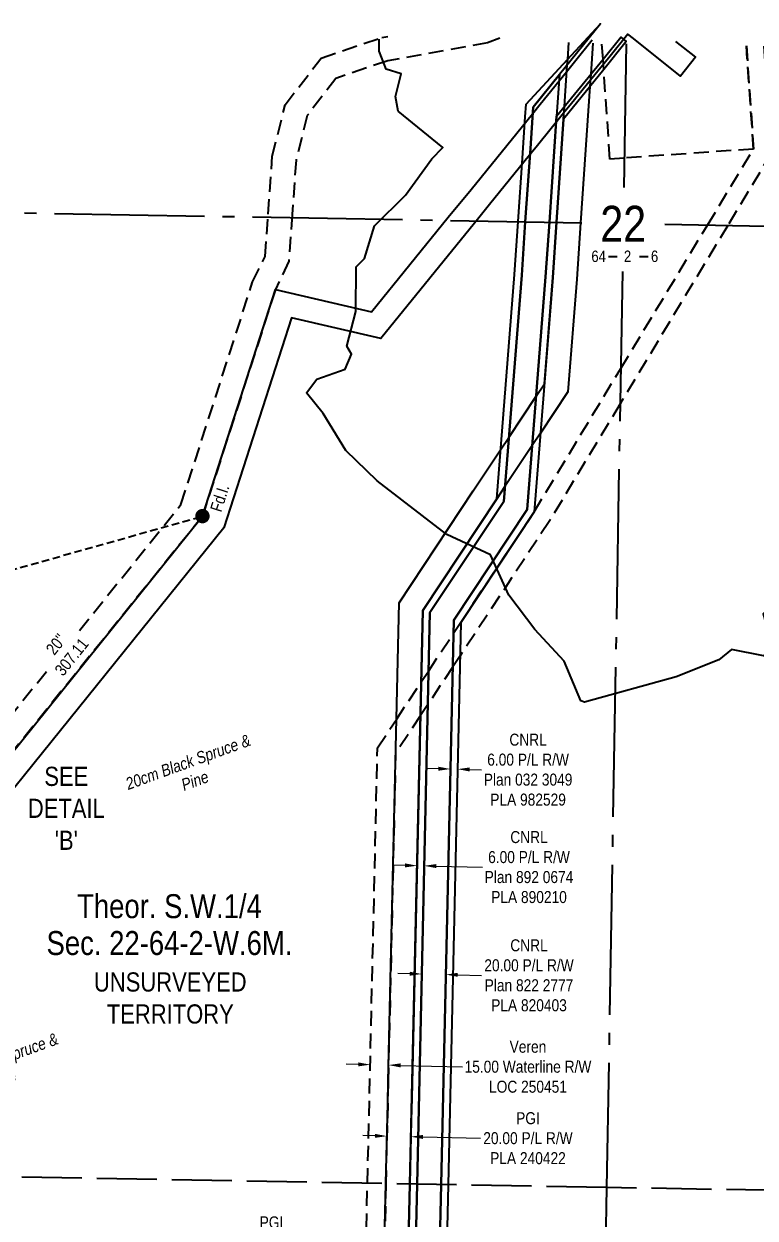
# Model space of a CAD drawing. Extents: x 418366 to 422431, y 6042110 to 6047162.
# Drawn here: x 420966 to 421575, y 6044835 to 6045831 of the extents above; entities that cross this region are included whole.
import ezdxf
from ezdxf.enums import TextEntityAlignment as Align

# ---------------------------------------------------------------- set-up
doc = ezdxf.new("R2010")
doc.units = 0
doc.header["$LTSCALE"] = 5
doc.header["$PDSIZE"] = 0.5
for name, pattern in [('foc-ACCESSROAD', [3.75, 2.5, -1.25]), ('foc-QUARTERLINE', [33, 25, -3, 2, -3]), ('foc-TIELINE', [1.875, 1.25, -0.625]), ('foc-UNSURVEYED', [12.5, 10, -2.5])]:
    doc.linetypes.add(name, pattern=pattern)
doc.layers.get('Defpoints').update_dxf_attribs({"color": 9})
for name, color, linetype in [('10', 1, 'Continuous'), ('9', 3, 'Continuous'), ('C-AR', 13, 'foc-ACCESSROAD'), ('C-RW', 13, 'Continuous'), ('C-SYMBOL', 7, 'Continuous'), ('C-WS', 13, 'foc-ACCESSROAD'), ('DETAIL-T', 7, 'Continuous'), ('F-AR', 190, 'foc-ACCESSROAD'), ('F-RW', 190, 'Continuous'), ('L-BD1', 253, 'Continuous'), ('L-MON', 1, 'Continuous'), ('L-MON-T', 1, 'Continuous'), ('L-QSEC', 8, 'foc-QUARTERLINE'), ('L-SECLBL', 7, 'Continuous'), ('L-TIE', 7, 'foc-TIELINE'), ('L-UNS-T', 3, 'Continuous'), ('L-USEC', 7, 'foc-UNSURVEYED'), ('T-BUSH-T', 110, 'Continuous'), ('T-CREEK', 160, 'Continuous')]:
    doc.layers.add(name, color=color, linetype=linetype)
doc.layers.add('C-RW-T', color=13, linetype='Continuous', lineweight=9)
doc.layers.add('F-RW-T', color=190, linetype='Continuous', lineweight=9)
doc.styles.add('175L', font='ARIALN.TTF', dxfattribs={"height": 20})
doc.styles.add('80CG', font='ARIALN.TTF', dxfattribs={"height": 10})
doc.styles.add('80L', font='ARIALN.TTF', dxfattribs={"height": 10})
doc.styles.add('80LS', font='ARIALNI.TTF', dxfattribs={"height": 10})
doc.styles.add('foc-LtypeFont', font='ARIALN.TTF', dxfattribs={"height": 7.35})
doc.styles.add('SIMPLEX', font='ARIALN.TTF')
doc.styles.get("Standard").update_dxf_attribs({"font": 'ARIALN.TTF'})
doc.linetypes.add('foc-TOPO-flowdirection-NOLINE', pattern='A,0,[">",foc-LtypeFont,S=0.3,R=0,X=0,Y=-0.945],-20,[">",foc-LtypeFont,S=0.3,R=0,X=0,Y=-0.945],0', length=20)
doc.dimstyles.new('Compass 5 000', dxfattribs={"dimscale": 5, "dimtxt": 9, "dimasz": 2, "dimexe": 0.2, "dimexo": 0.0625, "dimgap": 0.5, "dimtad": 0, "dimtih": 1, "dimtoh": 1, "dimzin": 0, "dimdsep": 46, "dimtxsty": '80CG', "dimcen": 0.1, "dimse1": 1, "dimse2": 1, "dimclrd": 256, "dimclrt": 256, "dimaunit": 1, "dimadec": 4, "dimazin": 0, "dimtfac": 0.06, "dimtofl": 0, "dimtmove": 0, "dimatfit": 1, "dimfxl": 0.2, "dimtolj": 1, "dimtzin": 0, "dimlwd": -1, "dimarcsym": 0})

# ---------------------------------------------------------------- blocks, each defined once
blk = doc.blocks.new('L-SECLBL')
at = {"layer": '9', "color": 7}
for p, q in [((-5.08, -27.83), (-12.29, -27.83)), ((20.7, -27.83), (13.5, -27.83))]:
    blk.add_line(p, q, dxfattribs=at)
at = {"layer": '10', "color": 2, "style": 'SIMPLEX'}
blk.add_attdef('SEC', text='', height=30, dxfattribs=at).set_placement((0, 0), align=Align.MIDDLE)
at = {"layer": '10', "color": 5, "style": '80L'}
blk.add_attdef('TWP', text='', height=9.5, dxfattribs=at).set_placement((-14.43, -27.37), align=Align.MIDDLE_RIGHT)
blk.add_attdef('RGE', text='', height=9.5, dxfattribs=at).set_placement((3.62, -27.37), align=Align.MIDDLE_CENTER)
blk.add_attdef('MER', text='', height=9.5, dxfattribs=at).set_placement((23.17, -27.37), align=Align.MIDDLE_LEFT)
blk = doc.blocks.new('*D371')
at = {"layer": 'Defpoints', "color": 0, "transparency": 16777216}
for p in [(421254.63, 6044963.11), (421254.24, 6044946.5), (421269.53, 6044946.15)]:
    blk.add_point(p, dxfattribs=at)
at = {"layer": 'F-RW-T', "transparency": 16777216}
for p, q in [((421244.63, 6044963.34), (421234.63, 6044963.58)), ((421279.92, 6044962.53), (421331.46, 6044961.34))]:
    blk.add_line(p, q, dxfattribs=at)
for points in [[(421244.67, 6044965.01), (421244.59, 6044961.68), (421254.63, 6044963.11)], [(421279.95, 6044964.2), (421279.88, 6044960.86), (421269.92, 6044962.76)]]:
    blk.add_solid(points, dxfattribs=at)
at = {"layer": 'F-RW-T', "transparency": 16777216, "insert": (421386.14, 6044961.34), "char_height": 10, "attachment_point": 5, "style": '80CG'}
blk.add_mtext('\\A1;Veren\\P15.00 Waterline R/W\\PLOC 250451', dxfattribs=at)
blk = doc.blocks.new('*D378')
at = {"layer": 'Defpoints', "color": 0, "transparency": 16777216}
for p in [(421266.78, 6044824.6), (421286.77, 6044824.15), (421266.53, 6044813.6)]:
    blk.add_point(p, dxfattribs=at)
at = {"layer": 'F-RW-T', "transparency": 16777216}
for p, q in [((421256.53, 6044813.82), (421211.85, 6044814.83)), ((421296.52, 6044812.92), (421306.52, 6044812.7))]:
    blk.add_line(p, q, dxfattribs=at)
for points in [[(421256.57, 6044815.49), (421256.5, 6044812.16), (421266.53, 6044813.6)], [(421296.56, 6044814.59), (421296.48, 6044811.25), (421286.52, 6044813.15)]]:
    blk.add_solid(points, dxfattribs=at)
at = {"layer": 'F-RW-T', "transparency": 16777216, "insert": (421172.31, 6044814.83), "char_height": 10, "attachment_point": 5, "style": '80CG'}
blk.add_mtext('\\A1;PGI\\P20.00 P/L R/W^JPLA 240422', dxfattribs=at)
blk = doc.blocks.new('*D379')
at = {"layer": 'Defpoints', "color": 0, "transparency": 16777216}
for p in [(421277.17, 6045283.18), (421297.16, 6045282.73), (421268.56, 6044903.51)]:
    blk.add_point(p, dxfattribs=at)
at = {"layer": 'F-RW-T', "transparency": 16777216}
for p, q in [((421258.57, 6044903.73), (421248.57, 6044903.96)), ((421298.55, 6044902.83), (421346.6, 6044901.74))]:
    blk.add_line(p, q, dxfattribs=at)
for points in [[(421258.6, 6044905.4), (421258.53, 6044902.07), (421268.56, 6044903.51)], [(421298.59, 6044904.49), (421298.52, 6044901.16), (421288.56, 6044903.05)]]:
    blk.add_solid(points, dxfattribs=at)
at = {"layer": 'F-RW-T', "transparency": 16777216, "insert": (421386.14, 6044901.74), "char_height": 10, "attachment_point": 5, "style": '80CG'}
blk.add_mtext('\\A1;PGI\\P20.00 P/L R/W^JPLA 240422', dxfattribs=at)
blk = doc.blocks.new('*D383')
at = {"layer": 'C-RW-T', "transparency": 16777216}
for p, q in [((421287.63, 6045038.94), (421277.64, 6045039.17)), ((421327.62, 6045038.03), (421347.48, 6045037.58))]:
    blk.add_line(p, q, dxfattribs=at)
for points in [[(421287.67, 6045040.61), (421287.6, 6045037.27), (421297.63, 6045038.71)], [(421327.65, 6045039.7), (421327.58, 6045036.37), (421317.62, 6045038.26)]]:
    blk.add_solid(points, dxfattribs=at)
at = {"layer": 'Defpoints', "color": 0, "transparency": 16777216}
for p in [(421297.88, 6045049.82), (421317.87, 6045049.36), (421297.63, 6045038.71)]:
    blk.add_point(p, dxfattribs=at)
at = {"layer": 'C-RW-T', "transparency": 16777216, "insert": (421387.01, 6045037.58), "char_height": 10, "attachment_point": 5, "style": '80CG'}
blk.add_mtext('\\A1;CNRL\\P20.00 P/L R/W\\PPlan 822 2777\\PPLA 820403', dxfattribs=at)
blk = doc.blocks.new('*D385')
at = {"layer": 'C-RW-T', "transparency": 16777216}
for p, q in [((421283.68, 6045129.31), (421273.69, 6045129.54)), ((421309.68, 6045128.72), (421348.29, 6045127.85))]:
    blk.add_line(p, q, dxfattribs=at)
for points in [[(421283.72, 6045130.98), (421283.65, 6045127.64), (421293.68, 6045129.08)], [(421309.71, 6045130.39), (421309.64, 6045127.06), (421299.68, 6045128.95)]]:
    blk.add_solid(points, dxfattribs=at)
at = {"layer": 'Defpoints', "color": 0, "transparency": 16777216}
for p in [(421294.22, 6045152.91), (421300.22, 6045152.78), (421293.68, 6045129.08)]:
    blk.add_point(p, dxfattribs=at)
at = {"layer": 'C-RW-T', "transparency": 16777216, "insert": (421387.01, 6045127.85), "char_height": 10, "attachment_point": 5, "style": '80CG'}
blk.add_mtext('\\A1;CNRL\\P6.00 P/L R/W\\PPlan 892 0674\\PPLA 890210', dxfattribs=at)
blk = doc.blocks.new('*D387')
at = {"layer": 'C-RW-T', "transparency": 16777216}
for p, q in [((421311.51, 6045209.93), (421301.51, 6045210.15)), ((421337.5, 6045209.34), (421347.5, 6045209.11))]:
    blk.add_line(p, q, dxfattribs=at)
for points in [[(421311.55, 6045211.59), (421311.47, 6045208.26), (421321.51, 6045209.7)], [(421337.54, 6045211), (421337.46, 6045207.67), (421327.5, 6045209.56)]]:
    blk.add_solid(points, dxfattribs=at)
at = {"layer": 'Defpoints', "color": 0, "transparency": 16777216}
for p in [(421321.46, 6045207.62), (421327.45, 6045207.49), (421327.5, 6045209.56)]:
    blk.add_point(p, dxfattribs=at)
at = {"layer": 'C-RW-T', "transparency": 16777216, "insert": (421386.24, 6045209.11), "char_height": 10, "attachment_point": 5, "style": '80CG'}
blk.add_mtext('\\A1;CNRL\\P6.00 P/L R/W\\PPlan 032 3049\\PPLA 982529', dxfattribs=at)
blk = doc.blocks.new('fdia')
at = {"color": 255, "const_width": 1}
blk.add_lwpolyline([(-0.5, 0, 1), (0.5, 0, 1)], format="xyb", close=True, dxfattribs=at)
blk = doc.blocks.new('Fdiaa')
blk.add_blockref('fdia', (0, 0))
blk = doc.blocks.new('fdib')
at = {"color": 1, "const_width": 1.6}
blk.add_lwpolyline([(-0.4, 0, 1), (0.4, 0, 1)], format="xyb", close=True, dxfattribs=at)
at = {"color": 1}
blk.add_circle((0, 0), 0.8, dxfattribs=at)
blk = doc.blocks.new('Fdibb')
blk.add_blockref('fdib', (0, 0))
blk = doc.blocks.new('fdicc')
for name in ['Fdibb', 'Fdiaa']:
    blk.add_blockref(name, (0, 0))
blk = doc.blocks.new('FDI')
blk.add_blockref('fdicc', (0, 0))

msp = doc.modelspace()

# ---------------------------------------------------------------- linework, layer by layer
at = {"layer": 'C-AR'}
for points in [[(420254.533, 6044390.232), (420795.625, 6045056.534), (420889.369, 6045172.775), (420909.638, 6045197.88), (420916.182, 6045206.027), (420917.825, 6045208.044), (420919.32, 6045209.899), (420941.553, 6045237.5), (421096.885, 6045430.264), (421156.599, 6045615.875), (421167.006, 6045637.182), (421169.527, 6045672.476), (421172.975, 6045720.729), (421183.689, 6045763.6), (421213.81, 6045802.641), (421264.257, 6045819.836), (421269.31, 6045820.748)], [(421362.766, 6045819.089), (421352.469, 6045815.431), (421269.287, 6045800.422), (421225.963, 6045785.654), (421202.076, 6045754.694), (421192.799, 6045717.569), (421189.552, 6045672.121), (421186.764, 6045633.115), (421175.618, 6045609.746), (421114.79, 6045420.545), (420931.833, 6045193.555), (420922.165, 6045181.596), (420811.165, 6045043.958), (420673.488, 6044874.422), (420663, 6044861.507), (420632.157, 6044823.528)]]:
    msp.add_lwpolyline(points, dxfattribs=at)
at = {"layer": 'C-RW'}
for points in [[(421292.314, 6044804.167), (421288.414, 6044621.963), (421282.601, 6044630.644), (421286.318, 6044804.295), (421287.662, 6044863.552), (421298.508, 6045341.993), (421360.102, 6045434.886), (421374.909, 6045621.987), (421377.935, 6045666.199), (421381.551, 6045719.036), (421383.926, 6045753.7), (421384.635, 6045764.055), (421446.667, 6045831.139), (421412.379, 6045788.786), (421390.492, 6045761.796), (421388.117, 6045727.131), (421383.94, 6045666.093), (421380.891, 6045621.546), (421365.96, 6045432.866), (421304.466, 6045340.122), (421293.658, 6044863.445), (421292.314, 6044804.167)], [(421318.296, 6044803.586), (421313.822, 6044594.779), (421308.017, 6044603.469), (421312.303, 6044803.727), (421313.649, 6044863.093), (421324.322, 6045333.893), (421385.482, 6045426.133), (421400.83, 6045620.075), (421403.956, 6045665.739), (421410.006, 6045754.121), (421448.707, 6045801.842), (421463.51, 6045820.095), (421468.142, 6045816.407), (421449.313, 6045793.138), (421415.865, 6045751.81), (421409.979, 6045665.633), (421406.834, 6045619.604), (421391.346, 6045424.089), (421330.276, 6045332.006), (421319.643, 6044862.987), (421318.296, 6044803.586)]]:
    msp.add_lwpolyline(points, close=True, dxfattribs=at)
for points in [[(419993.159, 6044036.082), (420028.737, 6044081.493), (420197.696, 6044288.385), (420236.97, 6044337.64), (420249.921, 6044353.572), (420259.218, 6044365.008), (420632.157, 6044823.528), (420663, 6044861.507), (420673.488, 6044874.422), (420811.165, 6045043.958), (420922.165, 6045181.596), (420931.833, 6045193.555), (421114.79, 6045420.545), (421175.636, 6045609.746), (421255.794, 6045591.058), (421319.728, 6045669.815), (421338.654, 6045693.13), (421389.789, 6045756.182), (421396.355, 6045764.279), (421418.242, 6045791.269), (421424.807, 6045799.373), (421439.671, 6045817.724)], [(421509.116, 6045816.491), (421525.752, 6045803.25), (421513.301, 6045787.614), (421474.004, 6045818.889), (421469.373, 6045822.577), (421454.57, 6045804.324), (421444.329, 6045791.696), (421422.439, 6045764.706), (421415.868, 6045756.603), (421393.979, 6045729.614), (421387.413, 6045721.519), (421354.172, 6045680.533), (421345.102, 6045669.366), (421263.37, 6045568.761), (421189.01, 6045586.093), (421132.675, 6045410.96), (420928.187, 6045157.277), (420826.705, 6045031.382), (420698.744, 6044873.976), (420662.438, 6044829.103), (420631.473, 6044791.228), (420331.979, 6044422.82), (420054.137, 6044081.046), (420008.654, 6044023.476)], [(421292.314, 6044804.167), (421293.658, 6044863.445), (421304.466, 6045340.122), (421365.96, 6045432.866), (421380.891, 6045621.546), (421383.94, 6045666.093), (421388.117, 6045727.131), (421390.492, 6045761.796), (421412.379, 6045788.786), (421410.006, 6045754.121), (421403.956, 6045665.739), (421400.83, 6045620.075), (421385.482, 6045426.133), (421324.322, 6045333.893), (421313.649, 6044863.093), (421312.303, 6044803.727)]]:
    msp.add_lwpolyline(points, dxfattribs=at)
at = {"layer": 'C-WS'}
msp.add_lwpolyline([(421568.224, 6045812.855), (421574.216, 6045726.767), (421466.469, 6045719.269), (421454.512, 6045718.436), (421449.313, 6045793.138), (421448.707, 6045801.842), (421447.792, 6045814.993)], dxfattribs=at)
at = {"layer": 'F-AR'}
for points in [[(421292.618, 6043909.208), (421297.951, 6044059.126), (421298.367, 6044070.835), (421299.035, 6044089.598), (421300.46, 6044129.656), (421267.175, 6044629.493), (421250.18, 6044770.386), (421252.344, 6044864.173), (421260.726, 6045227.336), (421276.442, 6045251.055), (421297.155, 6045282.315), (421303.368, 6045291.69), (421324.073, 6045322.94), (421330.211, 6045332.135), (421391.304, 6045424.196), (421463.445, 6045543.667), (421535.879, 6045663.396), (421574.216, 6045726.767), (421568.224, 6045812.855)], [(421582.852, 6045812.595), (421589.062, 6045723.382), (421552.716, 6045663.097), (421462.937, 6045514.195), (421403.883, 6045416.249), (421329.646, 6045304.206), (421323.436, 6045294.834), (421302.731, 6045263.585), (421296.518, 6045254.21), (421275.805, 6045222.951), (421269.605, 6044949.244), (421269.193, 6044931.071), (421267.666, 6044863.903), (421266.332, 6044804.736), (421265.895, 6044784.672), (421265.325, 6044771.12), (421282.076, 6044631.385), (421316.329, 6044129.328), (421314.388, 6044077.152), (421313.737, 6044058.848), (421313.695, 6044058.285), (421307.879, 6043908.939)]]:
    msp.add_lwpolyline(points, dxfattribs=at)
at = {"layer": 'F-RW'}
for points in [[(421266.324, 6044804.736), (421267.666, 6044863.903), (421269.188, 6044931.071), (421269.6, 6044949.244), (421278.645, 6045348.226), (421340.574, 6045441.624), (421363.355, 6045475.981), (421370.184, 6045486.274), (421392.96, 6045520.631), (421399.813, 6045530.966), (421406.834, 6045619.604), (421409.979, 6045665.633), (421415.865, 6045751.81), (421416.577, 6045762.223), (421418.944, 6045796.891), (421419.259, 6045801.499), (421420.215, 6045815.482)], [(421440.235, 6045815.127), (421438.466, 6045789.214), (421437.759, 6045778.861), (421430, 6045665.279), (421426.779, 6045618.133), (421419.34, 6045524.227), (421396.557, 6045489.866), (421389.708, 6045479.537), (421366.932, 6045445.18), (421360.102, 6045434.886), (421298.508, 6045341.993), (421289.283, 6044935.085), (421288.871, 6044916.912), (421287.662, 6044863.55), (421286.318, 6044804.295)]]:
    msp.add_lwpolyline(points, dxfattribs=at)
at = {"layer": 'L-QSEC'}
for p, q in [((421468.111, 6045814.632), (421466.045, 6045694.637)), ((420661.54, 6045678.931), (421430.997, 6045665.268)), ((421500.237, 6045664.038), (421615.505, 6045661.991)), ((421464.84, 6045624.679), (421451.683, 6044860.662)), ((421451.683, 6044860.662), (421438.361, 6044086.656))]:
    msp.add_line(p, q, dxfattribs=at)
at = {"layer": 'L-TIE'}
msp.add_line((420439.602, 6045230.105), (421114.76, 6045420.55), dxfattribs=at)
at = {"layer": 'L-USEC'}
for p, q in [((421451.683, 6044860.662), (420647.554, 6044874.881)), ((421601.664, 6044858.009), (421451.683, 6044860.662))]:
    msp.add_line(p, q, dxfattribs=at)
at = {"layer": 'T-CREEK'}
msp.add_lwpolyline([(421582.592, 6045304.064), (421555.774, 6045309.342), (421545.395, 6045300.616), (421509.614, 6045286.535), (421433.362, 6045265.391), (421430.169, 6045266.436), (421416.426, 6045299.608), (421391.872, 6045326.161), (421370.188, 6045354.642), (421354.811, 6045388.216), (421318.48, 6045405.207), (421260.487, 6045449.996), (421234.201, 6045475.242), (421215.482, 6045506.186), (421201.5, 6045523.425), (421210.134, 6045534.891), (421233.801, 6045543.167), (421238.944, 6045555.812), (421235.082, 6045562.291), (421242.628, 6045591.177), (421242.935, 6045628.638), (421249.897, 6045635.54), (421258.204, 6045662.725), (421283.968, 6045688.299), (421306.019, 6045718.683), (421315.207, 6045728.033), (421277.982, 6045758.325), (421275.74, 6045770.599), (421280.507, 6045789.521), (421267.901, 6045793.312), (421262.011, 6045808.311), (421262.148, 6045818.288)], dxfattribs=at)
at = {"layer": 'T-CREEK', "linetype": 'foc-TOPO-flowdirection-NOLINE', "flags": 128}
msp.add_lwpolyline([(421610.398, 6045365.372), (421607.103, 6045365.592), (421582.205, 6045339.049), (421589.879, 6045311.311), (421582.592, 6045304.064), (421555.774, 6045309.342), (421545.395, 6045300.616), (421509.614, 6045286.535), (421433.362, 6045265.391), (421430.169, 6045266.436), (421416.426, 6045299.608), (421391.872, 6045326.161), (421370.188, 6045354.642), (421354.811, 6045388.216), (421318.48, 6045405.207), (421260.487, 6045449.996), (421234.201, 6045475.242), (421215.482, 6045506.186), (421201.5, 6045523.425), (421210.134, 6045534.891), (421233.801, 6045543.167), (421238.944, 6045555.812), (421235.082, 6045562.291), (421242.628, 6045591.177), (421242.935, 6045628.638), (421249.897, 6045635.54), (421258.204, 6045662.725), (421283.968, 6045688.299), (421306.019, 6045718.683), (421315.207, 6045728.033), (421277.982, 6045758.325), (421275.74, 6045770.599), (421280.507, 6045789.521), (421267.901, 6045793.312), (421262.011, 6045808.311), (421262.148, 6045818.288)], dxfattribs=at)

# ---------------------------------------------------------------- block references
at = {"layer": 'L-MON', "xscale": 4.997728349999993, "yscale": 4.997728349999993, "zscale": 4.997728349999993}
msp.add_blockref('FDI', (421114.78, 6045420.612), dxfattribs=at)
at = {"layer": 'L-SECLBL', "color": 4, "xscale": 0.999542999999998, "yscale": 0.999542999999998, "zscale": 0.999542999999998}
msp.add_blockref('L-SECLBL', (421465.528, 6045664.654), dxfattribs=at).add_auto_attribs({'SEC': '22', 'TWP': '64', 'RGE': '2', 'MER': '6'})

# ---------------------------------------------------------------- texts
at = {"layer": 'C-SYMBOL', "color": 3, "style": '175L'}
for s, p in [('Theor. S.W.1/4', (421087.274, 6045079.303)), ('Sec. 22-64-2-W.6M.', (421087.274, 6045048.541))]:
    msp.add_text(s, height=20, dxfattribs=at).set_placement(p, align=Align.BOTTOM_CENTER)
at = {"layer": 'DETAIL-T', "color": 3, "insert": (421001.281, 6045176.914), "char_height": 15.9927, "width": 63.60721, "attachment_point": 5, "style": '80CG'}
msp.add_mtext("SEE\\PDETAIL\\P'B'", dxfattribs=at)
at = {"layer": 'L-MON-T'}
msp.add_text('Fd.I.', height=9.9955, rotation=72.17924, dxfattribs=at).set_placement((421129.203, 6045435.72), align=Align.MIDDLE_CENTER)
at = {"layer": 'L-UNS-T', "color": 3, "insert": (421087.966, 6045018.616), "char_height": 16, "attachment_point": 5, "style": '80L'}
msp.add_mtext_dynamic_manual_height_columns('UNSURVEYED TERRITORY', width=126.41375, gutter_width=47.5, heights=[0], dxfattribs=at)
at = {"layer": 'T-BUSH-T', "char_height": 10, "width": 109.44516, "attachment_point": 2, "rotation": 20, "style": '80LS'}
for insert in [(421101.082, 6045220.321), (420940.639, 6044971.248)]:
    msp.add_mtext('20cm Black Spruce &\\PPine', dxfattribs=dict(at, insert=insert))

# ---------------------------------------------------------------- dimensions: what is measured, and where the dimension line sits
at = {"layer": 'C-RW-T'}
dim = msp.add_aligned_dim(p1=(421321.459, 6045207.621), p2=(421327.453, 6045207.486), distance=2.079, text='CNRL\\P6.00 P/L R/W\\PPlan 032 3049\\PPLA 982529', dimstyle='Compass 5 000', dxfattribs=at)
dim.commit()
dim.dimension.update_dxf_attribs({"geometry": '*D387', "text_midpoint": (421386.244, 6045209.111)})
for base, p1, p2, angle, text, picture, middle in [((421293.682, 6045129.084), (421300.218, 6045152.779), (421294.222, 6045152.915), 178.701268, 'CNRL\\P6.00 P/L R/W\\PPlan 892 0674\\PPLA 890210', '*D385', (421387.015, 6045127.846)), ((421297.632, 6045038.713), (421317.871, 6045049.364), (421297.884, 6045049.817), 178.701124, 'CNRL\\P20.00 P/L R/W\\PPlan 822 2777\\PPLA 820403', '*D383', (421387.015, 6045037.583))]:
    dim = msp.add_linear_dim(base=base, p1=p1, p2=p2, angle=angle, text=text, dimstyle='Compass 5 000', dxfattribs=at)
    dim.commit()
    dim.dimension.update_dxf_attribs({"geometry": picture, "text_midpoint": middle, "dimtype": 161})
at = {"layer": 'F-RW-T'}
for base, p1, p2, angle, text, picture, middle in [((421268.564, 6044903.507), (421297.164, 6045282.73), (421277.171, 6045283.183), 178.701314, 'PGI\\P20.00 P/L R/W^JPLA 240422', '*D379', (421386.142, 6044901.738)), ((421254.628, 6044963.114), (421269.535, 6044946.15), (421254.245, 6044946.502), 178.677924, 'Veren\\P15.00 Waterline R/W\\PLOC 250451', '*D371', (421386.138, 6044961.341)), ((421266.532, 6044813.597), (421286.768, 6044824.149), (421266.78, 6044824.599), 178.7087, 'PGI\\P20.00 P/L R/W^JPLA 240422', '*D378', (421172.314, 6044814.829))]:
    dim = msp.add_linear_dim(base=base, p1=p1, p2=p2, angle=angle, text=text, dimstyle='Compass 5 000', dxfattribs=at)
    dim.commit()
    dim.dimension.update_dxf_attribs({"geometry": picture, "text_midpoint": middle, "dimtype": 161})

# ---------------------------------------------------------------- next in the draw order: texts
at = {"layer": 'L-BD1', "insert": (420988.853, 6045316.852), "char_height": 9.99546, "width": 34.5583, "attachment_point": 2, "rotation": 51.131465, "bg_fill": 3, "box_fill_scale": 1.15, "bg_fill_color": 256, "bg_fill_true_color": 256, "bg_fill_transparency": 0}
msp.add_mtext("20'' 307.11", dxfattribs=at)

doc.saveas('drawing.dxf')
